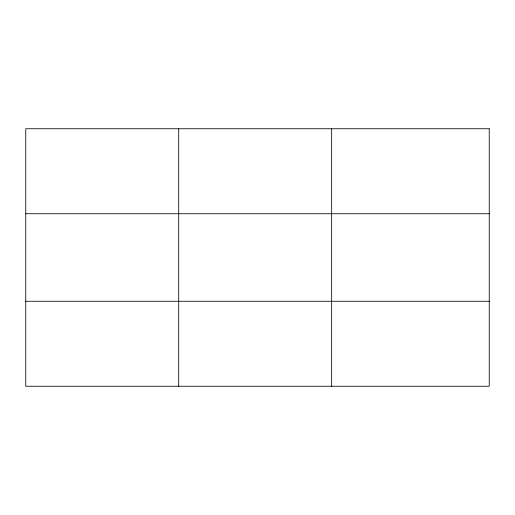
<?xml version="1.0" encoding="UTF-8"?>
<svg xmlns="http://www.w3.org/2000/svg" width="515" height="515" viewBox="0 0 515 515"><rect width="100%" height="100%" fill="white"/><g stroke="black" fill="none" stroke-linecap="round" stroke-linejoin="round"><path stroke-width="0.77" d="M178.705 386.25L178.705 128.75M331.66 386.25L331.66 128.75M25.75 213.725L489.25 213.725M25.75 301.275L489.25 301.275M489.25 128.75L25.75 128.75L25.75 386.25L489.25 386.25L489.25 128.75"/></g></svg>
